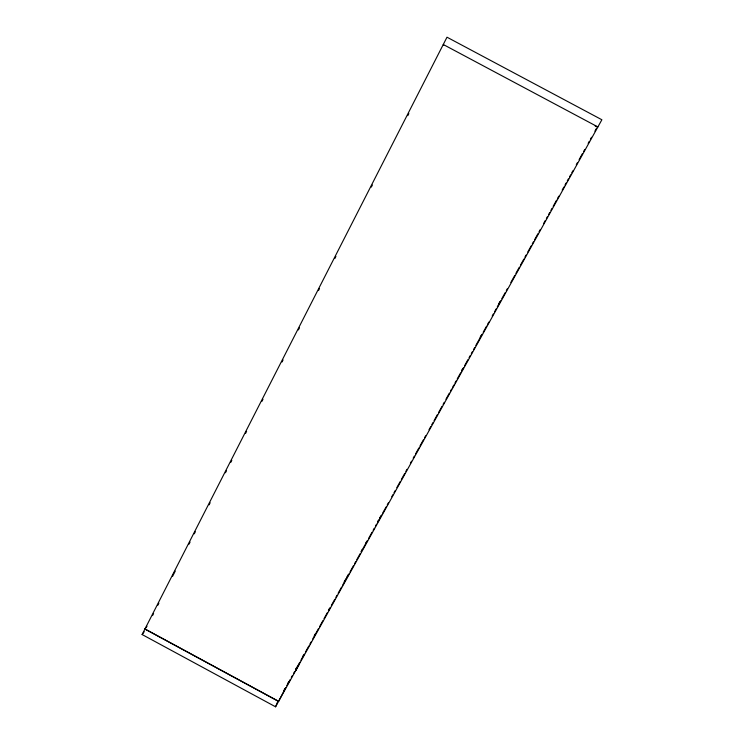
<?xml version="1.0" encoding="UTF-8"?>
<svg xmlns="http://www.w3.org/2000/svg" width="744" height="744" viewBox="0 0 744 744"><rect width="100%" height="100%" fill="white"/><g stroke="black" fill="none" stroke-linecap="round" stroke-linejoin="round"><path stroke-width="1.12" d="M275.568 706.8L601.877 119.756L446.995 37.2L142.123 634.539L275.568 706.8L277.772 701.434M299.432 663.806L295.777 670.614L296.586 668.847M152.529 615.604L153.59 613.53M157.821 605.253L158.872 603.179M172.617 576.265L175.258 571.094M188.995 544.18L190.055 542.116M194.286 533.829L195.337 531.765M209.083 504.851L210.133 502.777M225.46 472.766L226.52 470.692M230.752 462.415L231.803 460.341M245.548 433.436L246.599 431.362M261.925 401.342L262.985 399.277M282.013 362.012L283.064 359.947M298.391 329.927L299.451 327.862M318.478 290.597L319.529 288.523M334.856 258.512L335.916 256.438M371.321 187.088L372.381 185.024M407.786 115.673L408.847 113.6M283.808 690.627L284.943 688.6M287.5 683.996L288.83 681.588M295.656 669.302L296.791 667.275M302.427 657.119L303.561 655.083M314.284 635.794L315.409 633.758M328.392 610.406L329.518 608.369M344.193 581.966L345.886 578.925M347.011 576.888L348.136 574.861M361.119 551.499L362.244 549.472M365.63 543.38L366.764 541.344M377.478 522.046L378.612 520.019M379.738 517.991L380.863 515.955M461.559 370.735L462.694 368.708M480.187 337.218L481.312 335.191M498.806 303.71L499.931 301.673M285.668 687.67L278.563 701.415L144.913 629.061L147.005 626.271M286.793 685.643L290.188 679.551M291.313 677.524L292.439 675.487M293.573 673.46L294.698 671.423M295.824 669.395L299.776 662.29M300.911 660.254L304.296 654.162M305.421 652.135L308.807 646.034M309.932 644.006L311.066 641.979M312.759 638.929L318.404 628.773M319.529 626.746L322.915 620.654M324.04 618.617L327.434 612.526M328.56 610.499L330.252 607.448M331.378 605.421L334.763 599.32M335.897 597.293L337.023 595.265M338.148 593.228L341.543 587.137M342.668 585.11L348.871 573.94M350.006 571.904L353.391 565.812M354.516 563.785L355.651 561.748M356.776 559.721L360.161 553.629M361.286 551.592L367.499 540.423M368.624 538.396L372.009 532.295M373.144 530.267L374.269 528.24M375.394 526.203L376.529 524.176M377.654 522.149L378.789 520.112M379.914 518.084L381.607 515.034M382.732 513.007L386.117 506.915M387.252 504.878L388.377 502.851M391.763 496.76L392.897 494.723M394.022 492.695L395.148 490.659M396.84 487.618L400.226 481.526M401.36 479.489L404.745 473.398M405.871 471.371L407.005 469.334M410.39 463.242L411.516 461.215M413.208 458.164L414.334 456.137M415.468 454.1L418.853 448.009M419.979 445.982L423.364 439.89M424.499 437.853L425.624 435.826M429.009 429.734L430.702 426.684M431.836 424.657L432.962 422.62M434.087 420.593L437.472 414.501M438.607 412.464L441.992 406.373M443.117 404.345L444.252 402.309M445.944 399.268L449.329 393.176M450.455 391.139L451.58 389.112M452.715 387.075L453.84 385.048M454.965 383.021L456.1 380.984M457.225 378.956L460.61 372.865M461.745 370.828L463.438 367.787M464.563 365.75L467.948 359.659M469.083 357.632L470.208 355.595M471.333 353.567L472.468 351.54M473.593 349.503L474.719 347.476M475.853 345.439L482.056 334.27M483.191 332.243L486.576 326.151M487.701 324.114L488.827 322.087M492.212 315.995L493.346 313.959M494.472 311.931L496.164 308.881M497.299 306.853L500.684 300.762M501.809 298.725L505.195 292.634M506.32 290.606L507.454 288.57M510.84 282.478L514.792 275.373M515.918 273.346L519.303 267.245M520.437 265.217L523.822 259.126M524.948 257.089L526.073 255.062M527.766 252.011L531.151 245.92M532.286 243.893L533.411 241.856M534.545 239.828L537.931 233.737M539.056 231.71L540.181 229.673M543.566 223.581L545.259 220.531M546.394 218.504L547.519 216.476M548.654 214.439L549.779 212.412M550.904 210.375L552.039 208.348M553.164 206.321L556.549 200.22M557.674 198.192L558.809 196.165M562.194 190.064L563.887 187.023M565.012 184.996L566.147 182.959M567.272 180.932L568.397 178.895M569.532 176.867L570.657 174.84M571.792 172.803L572.917 170.776M576.302 164.684L577.428 162.648M579.12 159.607L582.506 153.506M583.64 151.478L584.765 149.451M588.151 143.35L589.285 141.323M590.411 139.295L591.536 137.259M594.921 131.167L596.614 128.126M142.123 634.539L144.197 631.758M595.135 126.015L597.869 126.936L443.275 44.501L443.722 45.291M144.978 628.978L278.6 701.322"/></g></svg>
